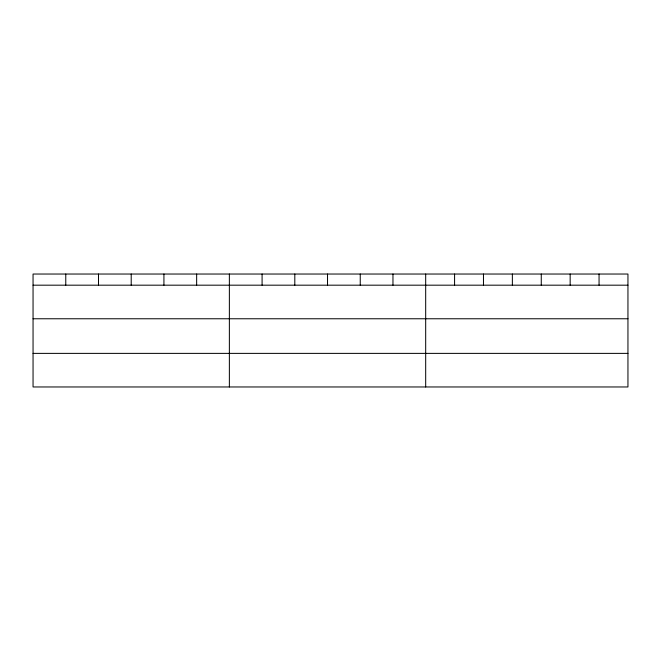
<?xml version="1.0" encoding="UTF-8"?>
<svg xmlns="http://www.w3.org/2000/svg" width="661" height="661" viewBox="0 0 661 661"><rect width="100%" height="100%" fill="white"/><g stroke="black" fill="none" stroke-linecap="round" stroke-linejoin="round"><path stroke-width="0.99" d="M627.95 318.767L627.95 274.034L33.05 274.034L33.05 386.966L627.95 386.966L627.95 318.767L33.05 318.767M33.05 285.18L627.95 285.18M33.05 353.379L627.95 353.379M599.056 274.034L599.056 285.18M570.162 274.034L570.162 285.18M541.268 274.034L541.268 285.18M512.366 274.034L512.366 285.18M483.472 274.034L483.472 285.18M454.578 274.034L454.578 285.18M425.684 274.034L425.684 386.966M392.965 274.034L392.965 285.18M360.245 274.034L360.245 285.18M327.526 274.034L327.526 285.18M294.806 274.034L294.806 285.18M262.087 274.034L262.087 285.18M229.367 274.034L229.367 386.966M196.648 274.034L196.648 285.18M163.928 274.034L163.928 285.18M131.209 274.034L131.209 285.18M98.489 274.034L98.489 285.18M65.769 274.034L65.769 285.18"/></g></svg>
